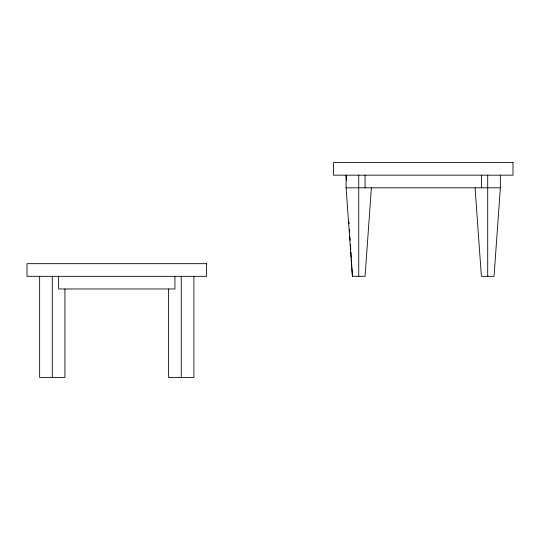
<?xml version="1.0" encoding="UTF-8"?>
<svg xmlns="http://www.w3.org/2000/svg" width="540" height="540" viewBox="0 0 540 540"><rect width="100%" height="100%" fill="white"/><g stroke="black" fill="none" stroke-linecap="round" stroke-linejoin="round"><path stroke-width="0.81" d="M371.392 187.819L365.067 276.325L352.424 276.325L346.106 187.819L346.106 175.169L346.417 180.191M500.357 175.169L500.357 187.819L494.033 276.325L481.39 276.325L475.072 187.819M346.106 187.819L500.357 187.819M349.029 221.987L349.13 223.654M349.502 229.507L349.657 232.018M349.967 237.033L350.177 240.374M350.44 244.553L350.75 249.575M350.912 252.079L351.277 257.931M351.378 259.605L351.796 266.288M351.905 267.962L352.424 276.325M487.714 175.169L487.714 276.325M481.39 175.169L481.39 187.819M365.067 175.169L365.067 187.819M358.749 175.169L358.749 276.325M193.894 276.325L193.894 377.474L168.608 377.474L168.608 288.968M181.251 276.325L181.251 377.474M174.933 276.325L174.933 288.968L58.61 288.968L58.61 276.325M64.928 288.968L64.928 377.474L39.643 377.474L39.643 276.325M52.285 276.325L52.285 377.474M513 162.526L333.457 162.526L333.457 175.169L513 175.169L513 162.526M206.543 263.675L27 263.675L27 276.325L206.543 276.325L206.543 263.675"/></g></svg>
